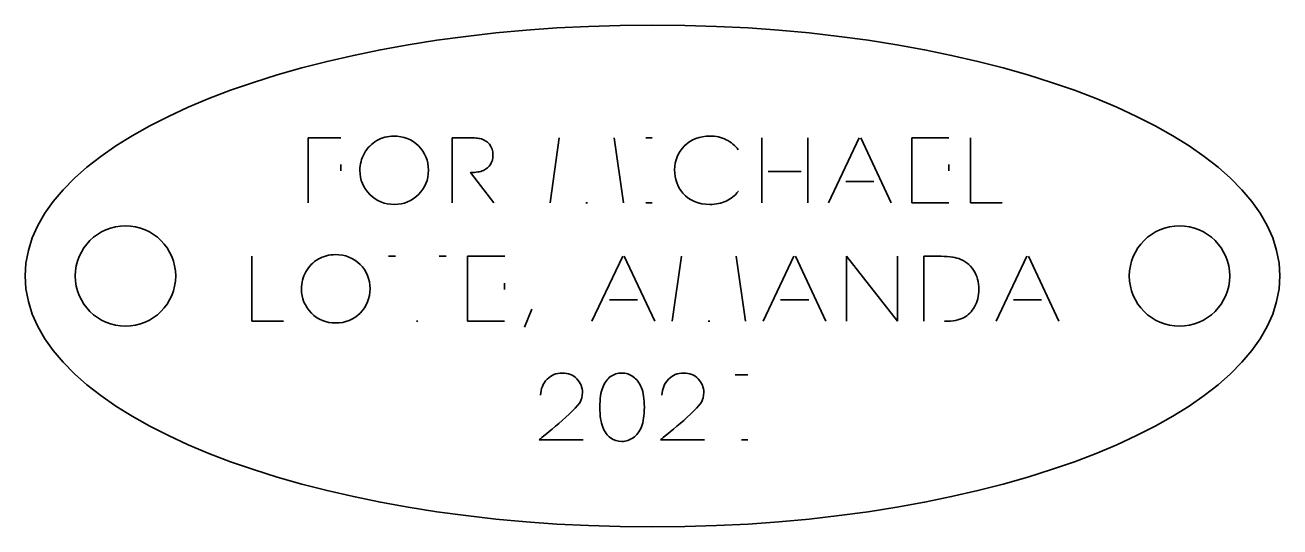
# Model space of a CAD drawing. Header units: inches. Extents: x 0.38 to 1.62, y 0.75 to 1.25.
import ezdxf

# ---------------------------------------------------------------- set-up
doc = ezdxf.new("R2010")
doc.units = ezdxf.units.IN
doc.header["$MEASUREMENT"] = 0
doc.layers.add('Layer 1', color=7, linetype='Continuous', lineweight=0)

# ---------------------------------------------------------------- blocks, each defined once
blk = doc.blocks.new('Block_0')
at = {"layer": 'Layer 1', "color": 1, "lineweight": 35, "true_color": 0xff0000}
blk.add_lwpolyline([(0.6571, 1.0729)], dxfattribs=at)
for points in [[(0.6571, 1.1378), (0.6571, 1.1378), (0.6896, 1.1378), (0.6896, 1.1378)], [(0.6896, 1.1111), (0.6896, 1.1111), (0.6896, 1.1047), (0.6896, 1.1047)]]:
    blk.add_open_spline(points, degree=3, dxfattribs=at)
blk = doc.blocks.new('Block_1')
at = {"layer": 'Layer 1', "color": 1, "lineweight": 35, "true_color": 0xff0000}
blk.add_lwpolyline([(0.8006, 1.0729)], dxfattribs=at)
blk.add_open_spline([(0.8006, 1.1378), (0.8006, 1.1378), (0.8135, 1.1378), (0.8135, 1.1378), (0.8135, 1.1378), (0.8135, 1.1378), (0.8135, 1.1378), (0.8207, 1.1378), (0.8256, 1.1375), (0.8281, 1.1369), (0.8281, 1.1369), (0.8281, 1.1369), (0.8281, 1.1369), (0.8281, 1.1369), (0.8281, 1.1369), (0.8281, 1.1369), (0.832, 1.136), (0.8351, 1.1341), (0.8375, 1.1312), (0.8375, 1.1312), (0.8375, 1.1312), (0.8375, 1.1312), (0.8375, 1.1312), (0.8375, 1.1312), (0.8375, 1.1312), (0.8399, 1.1283), (0.8411, 1.1248), (0.8411, 1.1205), (0.8411, 1.1205), (0.8411, 1.1205), (0.8411, 1.1205), (0.8411, 1.1205), (0.8411, 1.1205), (0.8411, 1.1205), (0.8411, 1.117), (0.8403, 1.1139), (0.8386, 1.1112), (0.8386, 1.1112), (0.8386, 1.1112), (0.8386, 1.1112), (0.8386, 1.1112), (0.8386, 1.1112), (0.8386, 1.1112), (0.837, 1.1085), (0.8346, 1.1065), (0.8315, 1.1052), (0.8315, 1.1052), (0.8315, 1.1052), (0.8315, 1.1052), (0.8315, 1.1052), (0.8315, 1.1052), (0.8315, 1.1052), (0.8284, 1.1038), (0.8242, 1.1031), (0.8187, 1.1031), (0.8187, 1.1031), (0.8187, 1.1031), (0.8187, 1.1031), (0.8187, 1.1031), (0.842, 1.0729), (0.842, 1.0729)], degree=3, knots=[0, 0, 0, 0, 1, 1, 1, 2, 2, 2, 3, 3, 3, 4, 4, 4, 5, 5, 5, 6, 6, 6, 7, 7, 7, 8, 8, 8, 9, 9, 9, 10, 10, 10, 11, 11, 11, 12, 12, 12, 13, 13, 13, 14, 14, 14, 15, 15, 15, 16, 16, 16, 17, 17, 17, 18, 18, 18, 19, 19, 19, 20, 20, 20, 20], dxfattribs=at)
blk = doc.blocks.new('Block_2')
at = {"layer": 'Layer 1', "color": 1, "lineweight": 35, "true_color": 0xff0000}
for points in [[(0.8979, 1.0729), (0.8979, 1.0729), (0.9071, 1.1378), (0.9071, 1.1378)], [(0.9617, 1.1378), (0.9617, 1.1378), (0.971, 1.0729), (0.971, 1.0729)], [(0.9353, 1.0729), (0.9353, 1.0729), (0.9337, 1.0729), (0.9337, 1.0729)]]:
    blk.add_open_spline(points, degree=3, dxfattribs=at)
blk = doc.blocks.new('Block_3')
at = {"layer": 'Layer 1', "color": 1, "lineweight": 35, "true_color": 0xff0000}
for points in [[(0.9933, 1.1378), (0.9933, 1.1378), (0.9998, 1.1378), (0.9998, 1.1378)], [(0.9998, 1.0729), (0.9998, 1.0729), (0.9933, 1.0729), (0.9933, 1.0729)]]:
    blk.add_open_spline(points, degree=3, dxfattribs=at)
blk = doc.blocks.new('Block_4')
at = {"layer": 'Layer 1', "color": 1, "lineweight": 35, "true_color": 0xff0000}
blk.add_lwpolyline([(1.0854, 1.1257)], dxfattribs=at)
blk.add_open_spline([(1.0854, 1.0842), (1.0854, 1.0842), (1.0854, 1.0842), (1.0854, 1.0842), (1.0822, 1.0801), (1.0782, 1.0769), (1.0733, 1.0747), (1.0733, 1.0747), (1.0733, 1.0747), (1.0733, 1.0747), (1.0733, 1.0747), (1.0733, 1.0747), (1.0733, 1.0747), (1.0685, 1.0724), (1.0631, 1.0713), (1.0571, 1.0713), (1.0571, 1.0713), (1.0571, 1.0713), (1.0571, 1.0713), (1.0571, 1.0713), (1.0571, 1.0713), (1.0571, 1.0713), (1.0458, 1.0713), (1.0368, 1.0751), (1.0303, 1.0826), (1.0303, 1.0826), (1.0303, 1.0826), (1.0303, 1.0826), (1.0303, 1.0826), (1.0303, 1.0826), (1.0303, 1.0826), (1.0248, 1.089), (1.022, 1.0967), (1.022, 1.1057), (1.022, 1.1057), (1.022, 1.1057), (1.022, 1.1057), (1.022, 1.1057), (1.022, 1.1057), (1.022, 1.1057), (1.022, 1.1152), (1.0254, 1.1232), (1.032, 1.1297), (1.032, 1.1297), (1.032, 1.1297), (1.032, 1.1297), (1.032, 1.1297), (1.032, 1.1297), (1.032, 1.1297), (1.0387, 1.1362), (1.047, 1.1394), (1.057, 1.1394), (1.057, 1.1394), (1.057, 1.1394), (1.057, 1.1394), (1.057, 1.1394), (1.057, 1.1394), (1.057, 1.1394), (1.0631, 1.1394), (1.0686, 1.1382), (1.0734, 1.1358), (1.0734, 1.1358), (1.0734, 1.1358), (1.0734, 1.1358), (1.0734, 1.1358), (1.0734, 1.1358), (1.0734, 1.1358), (1.0783, 1.1334), (1.0823, 1.13), (1.0854, 1.1257)], degree=3, knots=[0, 0, 0, 0, 1, 1, 1, 2, 2, 2, 3, 3, 3, 4, 4, 4, 5, 5, 5, 6, 6, 6, 7, 7, 7, 8, 8, 8, 9, 9, 9, 10, 10, 10, 11, 11, 11, 12, 12, 12, 13, 13, 13, 14, 14, 14, 15, 15, 15, 16, 16, 16, 17, 17, 17, 18, 18, 18, 19, 19, 19, 20, 20, 20, 21, 21, 21, 22, 22, 22, 23, 23, 23, 23], dxfattribs=at)
blk = doc.blocks.new('Block_5')
at = {"layer": 'Layer 1', "color": 1, "lineweight": 35, "true_color": 0xff0000}
for points in [[(1.1088, 1.1378)], [(1.1088, 1.0729)]]:
    blk.add_lwpolyline(points, dxfattribs=at)
for points in [[(1.1548, 1.1378), (1.1548, 1.1378), (1.1548, 1.0729), (1.1548, 1.0729)], [(1.1482, 1.1042), (1.1482, 1.1042), (1.1153, 1.1042), (1.1153, 1.1042)]]:
    blk.add_open_spline(points, degree=3, dxfattribs=at)
blk = doc.blocks.new('Block_6')
at = {"layer": 'Layer 1', "color": 1, "lineweight": 35, "true_color": 0xff0000}
for points in [[(1.1752, 1.0729), (1.1752, 1.0729), (1.2058, 1.1378), (1.2058, 1.1378)], [(1.2074, 1.1378), (1.2074, 1.1378), (1.2377, 1.0729), (1.2377, 1.0729)], [(1.2205, 1.0943), (1.2205, 1.0943), (1.1926, 1.0943), (1.1926, 1.0943)]]:
    blk.add_open_spline(points, degree=3, dxfattribs=at)
blk = doc.blocks.new('Block_7')
at = {"layer": 'Layer 1', "color": 1, "lineweight": 35, "true_color": 0xff0000}
for points in [[(1.2582, 1.1378), (1.2582, 1.1378), (1.2953, 1.1378), (1.2953, 1.1378)], [(1.2951, 1.1111), (1.2951, 1.1111), (1.2951, 1.1047), (1.2951, 1.1047)], [(1.2951, 1.0729), (1.2951, 1.0729), (1.2582, 1.0729), (1.2582, 1.0729)]]:
    blk.add_open_spline(points, degree=3, dxfattribs=at)
blk = doc.blocks.new('Block_8')
at = {"layer": 'Layer 1', "color": 1, "lineweight": 35, "true_color": 0xff0000}
blk.add_lwpolyline([(1.3169, 1.1378)], dxfattribs=at)
blk.add_open_spline([(1.3484, 1.0729), (1.3484, 1.0729), (1.3169, 1.0729), (1.3169, 1.0729)], degree=3, dxfattribs=at)
blk = doc.blocks.new('Block_9')
at = {"layer": 'Layer 1', "color": 1, "lineweight": 35, "true_color": 0xff0000}
blk.add_lwpolyline([(0.601, 1.0197)], dxfattribs=at)
blk.add_open_spline([(0.6324, 0.9549), (0.6324, 0.9549), (0.601, 0.9549), (0.601, 0.9549)], degree=3, dxfattribs=at)
blk = doc.blocks.new('Block_10')
at = {"layer": 'Layer 1', "color": 1, "lineweight": 35, "true_color": 0xff0000}
blk.add_lwpolyline([(0.7656, 0.9696)], dxfattribs=at)
for points in [[(0.7371, 1.0197), (0.7371, 1.0197), (0.7441, 1.0197), (0.7441, 1.0197)], [(0.7874, 1.0197), (0.7874, 1.0197), (0.7945, 1.0197), (0.7945, 1.0197)], [(0.7663, 0.9549), (0.7663, 0.9549), (0.7649, 0.9549), (0.7649, 0.9549)]]:
    blk.add_open_spline(points, degree=3, dxfattribs=at)
blk = doc.blocks.new('Block_11')
at = {"layer": 'Layer 1', "color": 1, "lineweight": 35, "true_color": 0xff0000}
for points in [[(0.8158, 1.0197), (0.8158, 1.0197), (0.853, 1.0197), (0.853, 1.0197)], [(0.8527, 0.993), (0.8527, 0.993), (0.8527, 0.9867), (0.8527, 0.9867)], [(0.8527, 0.9549), (0.8527, 0.9549), (0.8158, 0.9549), (0.8158, 0.9549)]]:
    blk.add_open_spline(points, degree=3, dxfattribs=at)
blk = doc.blocks.new('Block_12')
at = {"layer": 'Layer 1', "color": 1, "lineweight": 35, "true_color": 0xff0000}
for points in [[(0.8797, 0.9668)], [(0.8724, 0.9491)]]:
    blk.add_lwpolyline(points, dxfattribs=at)
blk = doc.blocks.new('Block_13')
at = {"layer": 'Layer 1', "color": 1, "lineweight": 35, "true_color": 0xff0000}
for points in [[(0.9397, 0.9549), (0.9397, 0.9549), (0.9703, 1.0197), (0.9703, 1.0197)], [(0.9719, 1.0197), (0.9719, 1.0197), (1.0022, 0.9549), (1.0022, 0.9549)], [(0.985, 0.9762), (0.985, 0.9762), (0.9571, 0.9762), (0.9571, 0.9762)]]:
    blk.add_open_spline(points, degree=3, dxfattribs=at)
blk = doc.blocks.new('Block_14')
at = {"layer": 'Layer 1', "color": 1, "lineweight": 35, "true_color": 0xff0000}
for points in [[(1.0197, 0.9549), (1.0197, 0.9549), (1.0289, 1.0197), (1.0289, 1.0197)], [(1.0835, 1.0197), (1.0835, 1.0197), (1.0928, 0.9549), (1.0928, 0.9549)], [(1.0571, 0.9549), (1.0571, 0.9549), (1.0555, 0.9549), (1.0555, 0.9549)]]:
    blk.add_open_spline(points, degree=3, dxfattribs=at)
blk = doc.blocks.new('Block_15')
at = {"layer": 'Layer 1', "color": 1, "lineweight": 35, "true_color": 0xff0000}
for points in [[(1.1103, 0.9549), (1.1103, 0.9549), (1.1409, 1.0197), (1.1409, 1.0197)], [(1.1425, 1.0197), (1.1425, 1.0197), (1.1727, 0.9549), (1.1727, 0.9549)], [(1.1556, 0.9762), (1.1556, 0.9762), (1.1276, 0.9762), (1.1276, 0.9762)]]:
    blk.add_open_spline(points, degree=3, dxfattribs=at)
blk = doc.blocks.new('Block_16')
at = {"layer": 'Layer 1', "color": 1, "lineweight": 35, "true_color": 0xff0000}
for points in [[(1.1933, 0.9549), (1.1933, 0.9549), (1.1933, 1.0197), (1.1933, 1.0197)], [(1.2442, 1.0197), (1.2442, 1.0197), (1.2442, 0.9549), (1.2442, 0.9549)]]:
    blk.add_open_spline(points, degree=3, dxfattribs=at)
blk = doc.blocks.new('Block_17')
at = {"layer": 'Layer 1', "color": 1, "lineweight": 35, "true_color": 0xff0000}
for points in [[(1.3423, 0.9549), (1.3423, 0.9549), (1.3729, 1.0197), (1.3729, 1.0197)], [(1.3745, 1.0197), (1.3745, 1.0197), (1.4047, 0.9549), (1.4047, 0.9549)], [(1.3876, 0.9762), (1.3876, 0.9762), (1.3596, 0.9762), (1.3596, 0.9762)]]:
    blk.add_open_spline(points, degree=3, dxfattribs=at)
blk = doc.blocks.new('Block_18')
at = {"layer": 'Layer 1', "color": 1, "lineweight": 35, "true_color": 0xff0000}
for points in [[(0.9118, 0.8636)], [(0.9172, 0.8605)]]:
    blk.add_lwpolyline(points, dxfattribs=at)
blk.add_open_spline([(0.8885, 0.8813), (0.8885, 0.8813), (0.8885, 0.8813), (0.8885, 0.8813), (0.8887, 0.8877), (0.8909, 0.893), (0.895, 0.8971), (0.895, 0.8971), (0.895, 0.8971), (0.895, 0.8971), (0.895, 0.8971), (0.895, 0.8971), (0.895, 0.8971), (0.8991, 0.9012), (0.9041, 0.9033), (0.9101, 0.9033), (0.9101, 0.9033), (0.9101, 0.9033), (0.9101, 0.9033), (0.9101, 0.9033), (0.9101, 0.9033), (0.9101, 0.9033), (0.9161, 0.9033), (0.9209, 0.9014), (0.9246, 0.8975), (0.9246, 0.8975), (0.9246, 0.8975), (0.9246, 0.8975), (0.9246, 0.8975), (0.9246, 0.8975), (0.9246, 0.8975), (0.9283, 0.8937), (0.9302, 0.8891), (0.9302, 0.8839), (0.9302, 0.8839), (0.9302, 0.8839), (0.9302, 0.8839), (0.9302, 0.8839), (0.9302, 0.8839), (0.9302, 0.8839), (0.9302, 0.8802), (0.9293, 0.8768), (0.9275, 0.8735), (0.9275, 0.8735), (0.9275, 0.8735), (0.9275, 0.8735), (0.9275, 0.8735), (0.9275, 0.8735), (0.9275, 0.8735)], degree=3, knots=[0, 0, 0, 0, 1, 1, 1, 2, 2, 2, 3, 3, 3, 4, 4, 4, 5, 5, 5, 6, 6, 6, 7, 7, 7, 8, 8, 8, 9, 9, 9, 10, 10, 10, 11, 11, 11, 12, 12, 12, 13, 13, 13, 14, 14, 14, 15, 15, 15, 16, 16, 16, 16], dxfattribs=at)
blk.add_open_spline([(0.931, 0.8368), (0.931, 0.8368), (0.887, 0.8368), (0.887, 0.8368)], degree=3, dxfattribs=at)
blk = doc.blocks.new('Block_19')
at = {"layer": 'Layer 1', "color": 1, "lineweight": 35, "true_color": 0xff0000}
for points in [[(1.0327, 0.8636)], [(1.0381, 0.8605)]]:
    blk.add_lwpolyline(points, dxfattribs=at)
blk.add_open_spline([(1.0094, 0.8813), (1.0094, 0.8813), (1.0094, 0.8813), (1.0094, 0.8813), (1.0096, 0.8877), (1.0118, 0.893), (1.0159, 0.8971), (1.0159, 0.8971), (1.0159, 0.8971), (1.0159, 0.8971), (1.0159, 0.8971), (1.0159, 0.8971), (1.0159, 0.8971), (1.02, 0.9012), (1.025, 0.9033), (1.031, 0.9033), (1.031, 0.9033), (1.031, 0.9033), (1.031, 0.9033), (1.031, 0.9033), (1.031, 0.9033), (1.031, 0.9033), (1.037, 0.9033), (1.0418, 0.9014), (1.0455, 0.8975), (1.0455, 0.8975), (1.0455, 0.8975), (1.0455, 0.8975), (1.0455, 0.8975), (1.0455, 0.8975), (1.0455, 0.8975), (1.0492, 0.8937), (1.0511, 0.8891), (1.0511, 0.8839), (1.0511, 0.8839), (1.0511, 0.8839), (1.0511, 0.8839), (1.0511, 0.8839), (1.0511, 0.8839), (1.0511, 0.8839), (1.0511, 0.8802), (1.0502, 0.8768), (1.0484, 0.8735), (1.0484, 0.8735), (1.0484, 0.8735), (1.0484, 0.8735), (1.0484, 0.8735), (1.0484, 0.8735), (1.0484, 0.8735)], degree=3, knots=[0, 0, 0, 0, 1, 1, 1, 2, 2, 2, 3, 3, 3, 4, 4, 4, 5, 5, 5, 6, 6, 6, 7, 7, 7, 8, 8, 8, 9, 9, 9, 10, 10, 10, 11, 11, 11, 12, 12, 12, 13, 13, 13, 14, 14, 14, 15, 15, 15, 16, 16, 16, 16], dxfattribs=at)
blk.add_open_spline([(1.0519, 0.8368), (1.0519, 0.8368), (1.0079, 0.8368), (1.0079, 0.8368)], degree=3, dxfattribs=at)
blk = doc.blocks.new('Block_20')
at = {"layer": 'Layer 1', "color": 1, "lineweight": 35, "true_color": 0xff0000}
for points in [[(1.0824, 0.9016), (1.0824, 0.9016), (1.0951, 0.9016), (1.0951, 0.9016)], [(1.0951, 0.8368), (1.0951, 0.8368), (1.0887, 0.8368), (1.0887, 0.8368)]]:
    blk.add_open_spline(points, degree=3, dxfattribs=at)

msp = doc.modelspace()

# ---------------------------------------------------------------- linework, layer by layer
at = {"layer": 'Layer 1', "color": 1, "lineweight": 35, "true_color": 0xff0000}
for p, q in [((0.6571, 1.1378), (0.6571, 1.0729)), ((0.8006, 1.0729), (0.8006, 1.1378)), ((1.1088, 1.1378), (1.1088, 1.0729)), ((1.2582, 1.1378), (1.2582, 1.0729)), ((1.3169, 1.0729), (1.3169, 1.1378)), ((0.601, 0.9549), (0.601, 1.0197)), ((0.8158, 0.9549), (0.8158, 1.0197)), ((1.2442, 0.9549), (1.1933, 1.0197)), ((0.8797, 0.9668), (0.8724, 0.9491))]:
    msp.add_line(p, q, dxfattribs=at)
for points in [[(0.9933, 1.1378)], [(0.9933, 1.0729)], [(1, 0.9861)], [(1, 0.9861)]]:
    msp.add_lwpolyline(points, dxfattribs=at)
at = {"layer": 'Layer 1', "color": 18, "lineweight": 35, "true_color": 0x000000}
for points in [[(0.375, 1), (0.375, 1.1381), (0.6548, 1.25), (1, 1.25), (1.3452, 1.25), (1.625, 1.1381), (1.625, 1), (1.625, 0.8619), (1.3452, 0.75), (1, 0.75), (0.6548, 0.75), (0.375, 0.8619), (0.375, 1)], [(0.375, 1), (0.375, 1.1381), (0.6548, 1.25), (1, 1.25), (1.3452, 1.25), (1.625, 1.1381), (1.625, 1), (1.625, 0.8619), (1.3452, 0.75), (1, 0.75), (0.6548, 0.75), (0.375, 0.8619), (0.375, 1)], [(0.425, 1), (0.425, 1.0276), (0.4474, 1.05), (0.475, 1.05), (0.5026, 1.05), (0.525, 1.0276), (0.525, 1), (0.525, 0.9724), (0.5026, 0.95), (0.475, 0.95), (0.4474, 0.95), (0.425, 0.9724), (0.425, 1)], [(1.475, 1), (1.475, 1.0276), (1.4974, 1.05), (1.525, 1.05), (1.5526, 1.05), (1.575, 1.0276), (1.575, 1), (1.575, 0.9724), (1.5526, 0.95), (1.525, 0.95), (1.4974, 0.95), (1.475, 0.9724), (1.475, 1)]]:
    msp.add_open_spline(points, degree=3, knots=[0, 0, 0, 0, 1, 1, 1, 2, 2, 2, 3, 3, 3, 4, 4, 4, 4], dxfattribs=at)
at = {"layer": 'Layer 1', "color": 1, "lineweight": 35, "true_color": 0xff0000}
for points, knots in [([(0.7422, 1.1394), (0.7422, 1.1394), (0.7422, 1.1394), (0.7422, 1.1394), (0.752, 1.1394), (0.7603, 1.1361), (0.7669, 1.1296), (0.7669, 1.1296), (0.7669, 1.1296), (0.7669, 1.1296), (0.7669, 1.1296), (0.7669, 1.1296), (0.7669, 1.1296), (0.7735, 1.123), (0.7768, 1.1149), (0.7768, 1.1054), (0.7768, 1.1054), (0.7768, 1.1054), (0.7768, 1.1054), (0.7768, 1.1054), (0.7768, 1.1054), (0.7768, 1.1054), (0.7768, 1.0959), (0.7735, 1.0878), (0.7669, 1.0812), (0.7669, 1.0812), (0.7669, 1.0812), (0.7669, 1.0812), (0.7669, 1.0812), (0.7669, 1.0812), (0.7669, 1.0812), (0.7603, 1.0746), (0.7522, 1.0713), (0.7428, 1.0713), (0.7428, 1.0713), (0.7428, 1.0713), (0.7428, 1.0713), (0.7428, 1.0713), (0.7428, 1.0713), (0.7428, 1.0713), (0.7331, 1.0713), (0.725, 1.0746), (0.7184, 1.0812), (0.7184, 1.0812), (0.7184, 1.0812), (0.7184, 1.0812), (0.7184, 1.0812), (0.7184, 1.0812), (0.7184, 1.0812), (0.7118, 1.0877), (0.7085, 1.0957), (0.7085, 1.1051), (0.7085, 1.1051), (0.7085, 1.1051), (0.7085, 1.1051), (0.7085, 1.1051), (0.7085, 1.1051), (0.7085, 1.1051), (0.7085, 1.1113), (0.71, 1.1171), (0.713, 1.1224), (0.713, 1.1224), (0.713, 1.1224), (0.713, 1.1224), (0.713, 1.1224), (0.713, 1.1224), (0.713, 1.1224), (0.716, 1.1277), (0.7201, 1.1319), (0.7253, 1.1349), (0.7253, 1.1349), (0.7253, 1.1349), (0.7253, 1.1349), (0.7253, 1.1349), (0.7253, 1.1349), (0.7253, 1.1349), (0.7305, 1.1379), (0.7362, 1.1394), (0.7422, 1.1394)], [0, 0, 0, 0, 1, 1, 1, 2, 2, 2, 3, 3, 3, 4, 4, 4, 5, 5, 5, 6, 6, 6, 7, 7, 7, 8, 8, 8, 9, 9, 9, 10, 10, 10, 11, 11, 11, 12, 12, 12, 13, 13, 13, 14, 14, 14, 15, 15, 15, 16, 16, 16, 17, 17, 17, 18, 18, 18, 19, 19, 19, 20, 20, 20, 21, 21, 21, 22, 22, 22, 23, 23, 23, 24, 24, 24, 25, 25, 25, 26, 26, 26, 26]), ([(0.684, 1.0213), (0.684, 1.0213), (0.684, 1.0213), (0.684, 1.0213), (0.6938, 1.0213), (0.702, 1.0181), (0.7087, 1.0115), (0.7087, 1.0115), (0.7087, 1.0115), (0.7087, 1.0115), (0.7087, 1.0115), (0.7087, 1.0115), (0.7087, 1.0115), (0.7153, 1.005), (0.7186, 0.9969), (0.7186, 0.9873), (0.7186, 0.9873), (0.7186, 0.9873), (0.7186, 0.9873), (0.7186, 0.9873), (0.7186, 0.9873), (0.7186, 0.9873), (0.7186, 0.9778), (0.7153, 0.9698), (0.7087, 0.9631), (0.7087, 0.9631), (0.7087, 0.9631), (0.7087, 0.9631), (0.7087, 0.9631), (0.7087, 0.9631), (0.7087, 0.9631), (0.7021, 0.9565), (0.694, 0.9532), (0.6845, 0.9532), (0.6845, 0.9532), (0.6845, 0.9532), (0.6845, 0.9532), (0.6845, 0.9532), (0.6845, 0.9532), (0.6845, 0.9532), (0.6749, 0.9532), (0.6668, 0.9565), (0.6602, 0.9631), (0.6602, 0.9631), (0.6602, 0.9631), (0.6602, 0.9631), (0.6602, 0.9631), (0.6602, 0.9631), (0.6602, 0.9631), (0.6536, 0.9697), (0.6503, 0.9777), (0.6503, 0.987), (0.6503, 0.987), (0.6503, 0.987), (0.6503, 0.987), (0.6503, 0.987), (0.6503, 0.987), (0.6503, 0.987), (0.6503, 0.9932), (0.6518, 0.999), (0.6548, 1.0043), (0.6548, 1.0043), (0.6548, 1.0043), (0.6548, 1.0043), (0.6548, 1.0043), (0.6548, 1.0043), (0.6548, 1.0043), (0.6578, 1.0096), (0.6619, 1.0138), (0.6671, 1.0168), (0.6671, 1.0168), (0.6671, 1.0168), (0.6671, 1.0168), (0.6671, 1.0168), (0.6671, 1.0168), (0.6671, 1.0168), (0.6723, 1.0198), (0.678, 1.0213), (0.684, 1.0213)], [0, 0, 0, 0, 1, 1, 1, 2, 2, 2, 3, 3, 3, 4, 4, 4, 5, 5, 5, 6, 6, 6, 7, 7, 7, 8, 8, 8, 9, 9, 9, 10, 10, 10, 11, 11, 11, 12, 12, 12, 13, 13, 13, 14, 14, 14, 15, 15, 15, 16, 16, 16, 17, 17, 17, 18, 18, 18, 19, 19, 19, 20, 20, 20, 21, 21, 21, 22, 22, 22, 23, 23, 23, 24, 24, 24, 25, 25, 25, 26, 26, 26, 26]), ([(1.2704, 0.9549), (1.2704, 0.9549), (1.2704, 1.0197), (1.2704, 1.0197), (1.2704, 1.0197), (1.2839, 1.0197), (1.2839, 1.0197), (1.2839, 1.0197), (1.2839, 1.0197), (1.2839, 1.0197), (1.2936, 1.0197), (1.3006, 1.0189), (1.305, 1.0174), (1.305, 1.0174), (1.305, 1.0174), (1.305, 1.0174), (1.305, 1.0174), (1.305, 1.0174), (1.305, 1.0174), (1.3113, 1.0152), (1.3162, 1.0113), (1.3197, 1.0059), (1.3197, 1.0059), (1.3197, 1.0059), (1.3197, 1.0059), (1.3197, 1.0059), (1.3197, 1.0059), (1.3197, 1.0059), (1.3233, 1.0005), (1.325, 0.994), (1.325, 0.9865), (1.325, 0.9865), (1.325, 0.9865), (1.325, 0.9865), (1.325, 0.9865), (1.325, 0.9865), (1.325, 0.9865), (1.325, 0.98), (1.3236, 0.9743), (1.3208, 0.9693), (1.3208, 0.9693), (1.3208, 0.9693), (1.3208, 0.9693), (1.3208, 0.9693), (1.3208, 0.9693), (1.3208, 0.9693), (1.318, 0.9644), (1.3144, 0.9607), (1.3099, 0.9584), (1.3099, 0.9584), (1.3099, 0.9584), (1.3099, 0.9584), (1.3099, 0.9584), (1.3099, 0.9584), (1.3099, 0.9584), (1.3054, 0.956), (1.2991, 0.9549), (1.291, 0.9549), (1.291, 0.9549), (1.291, 0.9549), (1.291, 0.9549)], [0, 0, 0, 0, 1, 1, 1, 2, 2, 2, 3, 3, 3, 4, 4, 4, 5, 5, 5, 6, 6, 6, 7, 7, 7, 8, 8, 8, 9, 9, 9, 10, 10, 10, 11, 11, 11, 12, 12, 12, 13, 13, 13, 14, 14, 14, 15, 15, 15, 16, 16, 16, 17, 17, 17, 18, 18, 18, 19, 19, 19, 20, 20, 20, 20]), ([(0.9476, 0.8692), (0.9476, 0.8692), (0.9476, 0.8692), (0.9476, 0.8692), (0.9476, 0.8778), (0.9485, 0.8844), (0.9504, 0.889), (0.9504, 0.889), (0.9504, 0.889), (0.9504, 0.889), (0.9504, 0.889), (0.9504, 0.889), (0.9504, 0.889), (0.9522, 0.8937), (0.9548, 0.8973), (0.9582, 0.8997), (0.9582, 0.8997), (0.9582, 0.8997), (0.9582, 0.8997), (0.9582, 0.8997), (0.9582, 0.8997), (0.9582, 0.8997), (0.9615, 0.9021), (0.9653, 0.9033), (0.9694, 0.9033), (0.9694, 0.9033), (0.9694, 0.9033), (0.9694, 0.9033), (0.9694, 0.9033), (0.9694, 0.9033), (0.9694, 0.9033), (0.9736, 0.9033), (0.9774, 0.9021), (0.9808, 0.8996), (0.9808, 0.8996), (0.9808, 0.8996), (0.9808, 0.8996), (0.9808, 0.8996), (0.9808, 0.8996), (0.9808, 0.8996), (0.9842, 0.8972), (0.9869, 0.8936), (0.9889, 0.8887), (0.9889, 0.8887), (0.9889, 0.8887), (0.9889, 0.8887), (0.9889, 0.8887), (0.9889, 0.8887), (0.9889, 0.8887), (0.9909, 0.8839), (0.9919, 0.8774), (0.9919, 0.8692), (0.9919, 0.8692), (0.9919, 0.8692), (0.9919, 0.8692), (0.9919, 0.8692), (0.9919, 0.8692), (0.9919, 0.8692), (0.9919, 0.8611), (0.9909, 0.8546), (0.989, 0.8498), (0.989, 0.8498), (0.989, 0.8498), (0.989, 0.8498), (0.989, 0.8498), (0.989, 0.8498), (0.989, 0.8498), (0.987, 0.8449), (0.9843, 0.8413), (0.9809, 0.8389), (0.9809, 0.8389), (0.9809, 0.8389), (0.9809, 0.8389), (0.9809, 0.8389), (0.9809, 0.8389), (0.9809, 0.8389), (0.9774, 0.8364), (0.9736, 0.8352), (0.9694, 0.8352), (0.9694, 0.8352), (0.9694, 0.8352), (0.9694, 0.8352), (0.9694, 0.8352), (0.9694, 0.8352), (0.9694, 0.8352), (0.9653, 0.8352), (0.9615, 0.8364), (0.9582, 0.8387), (0.9582, 0.8387), (0.9582, 0.8387), (0.9582, 0.8387), (0.9582, 0.8387), (0.9582, 0.8387), (0.9582, 0.8387), (0.9549, 0.8411), (0.9523, 0.8447), (0.9504, 0.8494), (0.9504, 0.8494), (0.9504, 0.8494), (0.9504, 0.8494), (0.9504, 0.8494), (0.9504, 0.8494), (0.9504, 0.8494), (0.9486, 0.8541), (0.9476, 0.8607), (0.9476, 0.8692)], [0, 0, 0, 0, 1, 1, 1, 2, 2, 2, 3, 3, 3, 4, 4, 4, 5, 5, 5, 6, 6, 6, 7, 7, 7, 8, 8, 8, 9, 9, 9, 10, 10, 10, 11, 11, 11, 12, 12, 12, 13, 13, 13, 14, 14, 14, 15, 15, 15, 16, 16, 16, 17, 17, 17, 18, 18, 18, 19, 19, 19, 20, 20, 20, 21, 21, 21, 22, 22, 22, 23, 23, 23, 24, 24, 24, 25, 25, 25, 26, 26, 26, 27, 27, 27, 28, 28, 28, 29, 29, 29, 30, 30, 30, 31, 31, 31, 32, 32, 32, 33, 33, 33, 34, 34, 34, 35, 35, 35, 35])]:
    msp.add_open_spline(points, degree=3, knots=knots, dxfattribs=at)
for points in [[(0.887, 0.8368), (0.887, 0.8368), (0.9172, 0.8605), (0.9275, 0.8735)], [(1.0079, 0.8368), (1.0079, 0.8368), (1.0381, 0.8605), (1.0484, 0.8735)]]:
    msp.add_open_spline(points, degree=3, dxfattribs=at)

# ---------------------------------------------------------------- block references
at = {"layer": 'Layer 1'}
for name in ['Block_0', 'Block_1', 'Block_2', 'Block_3', 'Block_4', 'Block_5', 'Block_6', 'Block_7', 'Block_8', 'Block_9', 'Block_10', 'Block_11', 'Block_13', 'Block_14', 'Block_15', 'Block_16', 'Block_17', 'Block_12', 'Block_18', 'Block_19', 'Block_20']:
    msp.add_blockref(name, (0, 0), dxfattribs=at)

doc.saveas('drawing.dxf')
